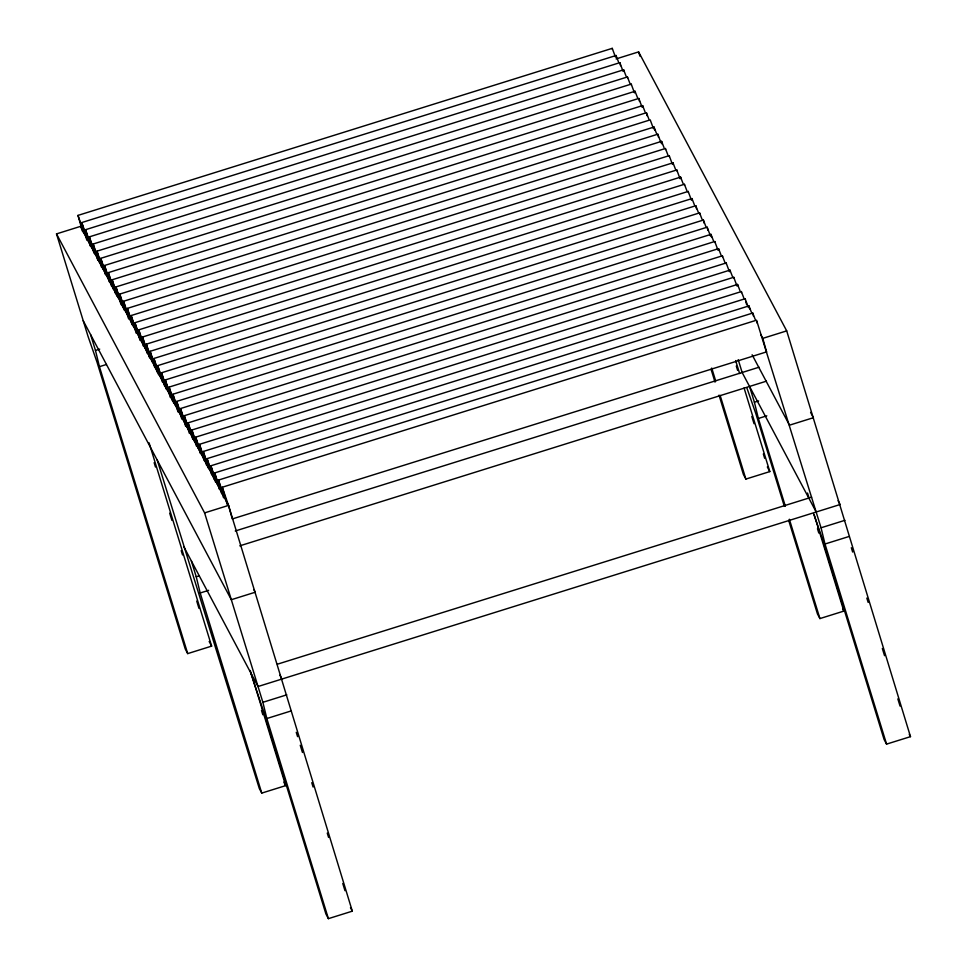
<?xml version="1.0" encoding="UTF-8"?>
<svg xmlns="http://www.w3.org/2000/svg" width="967" height="967" viewBox="0 0 967 967"><rect width="100%" height="100%" fill="white"/><g stroke="black" fill="none" stroke-linecap="round" stroke-linejoin="round"><path stroke-width="1.45" d="M82.63 231.693L77.989 215.399L612.232 48.35L615.483 57.101M86.861 240.239L81.784 222.555L616.039 55.506L618.481 61.84M149.087 442.826L211.628 646.125L187.707 653.607L185.241 648.954L96.966 362.021L88.082 336.504L56.509 233.893L80.43 226.411L228.526 505.415L352.314 911.168L328.393 918.65L325.927 913.996L264.366 713.888L250.622 672.573M616.088 58.927L638.607 51.892L786.703 330.883L910.491 736.649L886.57 744.119L884.092 739.477L822.53 539.356L813.646 513.84M90.221 246.005L85.579 229.699L619.835 62.662L623.086 71.413M94.017 253.161L89.375 236.855L623.63 69.805L626.072 76.139M97.812 260.316L93.17 244.01L627.426 76.961L629.88 83.295M101.62 267.46L96.978 251.166L631.221 84.117L634.473 92.88M105.415 274.616L100.773 258.322L635.017 91.273L637.471 97.607M109.211 281.772L104.569 265.478L638.812 98.429L642.064 107.18M113.006 288.928L108.364 272.621L642.62 105.584L645.062 111.906M116.802 296.083L112.16 279.777L646.415 112.728L648.857 119.062M121.032 304.617L115.955 286.933L650.211 119.884L653.462 128.647M124.392 310.383L119.751 294.089L654.006 127.04L656.46 133.373M128.623 318.929L123.558 301.245L657.802 134.195L661.053 142.947M131.995 324.694L127.354 308.388L661.597 141.351L664.051 147.685M136.226 333.24L131.149 315.544L665.393 148.507L667.846 154.829M140.022 340.396L134.945 322.7L669.2 155.651L672.44 164.414M143.382 346.15L138.74 329.856L672.996 162.807L675.437 169.14M187.707 653.607L99.432 366.674L95.479 350.453L99.698 349.123M147.177 353.306L142.536 337.012L676.791 169.962L680.043 178.726M150.115 357.681L146.331 344.167L680.587 177.118L683.04 183.452M99.432 366.674L106.467 364.474M154.78 367.617L150.139 351.311L684.382 184.274L686.836 190.596M158.576 374.773L153.934 358.467L688.178 191.43L691.429 200.181M162.371 381.929L157.73 365.623L691.973 198.573L694.427 204.907M166.167 389.072L161.525 372.778L695.781 205.729L698.222 212.063M170.397 397.618L165.321 379.934L699.576 212.885L702.018 219.219M173.758 403.384L169.116 387.09L703.372 220.041L705.813 226.375M177.988 411.93L172.912 394.234L707.167 227.197L710.419 235.948M181.784 419.086L176.719 401.39L710.963 234.352L713.416 240.674M185.591 426.229L180.515 408.545L714.758 241.496L718.01 250.26M189.387 433.385L184.31 415.701L718.554 248.652L721.007 254.986M192.747 439.151L188.106 422.857L722.361 255.808L724.803 262.142M196.543 446.307L191.901 430.013L726.157 262.964L729.408 271.715M200.338 453.463L195.697 437.157L729.952 270.119L732.406 276.441M204.146 460.618L199.504 444.312L733.748 277.263L736.999 286.027M207.941 467.774L203.3 451.468L737.543 284.419L739.997 290.753M211.737 474.918L207.095 458.624L741.338 291.575L743.792 297.909M215.532 482.074L210.891 465.78L745.134 298.73L748.385 307.482M219.328 489.229L214.686 472.923L748.942 305.886L751.383 312.22M223.558 497.775L218.482 480.079L752.737 313.042L755.179 319.364M227.354 504.931L222.277 487.235L756.532 320.186L821.043 527.789L824.996 544.01L886.57 744.119M56.509 233.893L204.605 512.885L228.526 505.415L222.277 487.235M760.654 334.377L762.782 338.365L786.703 330.883M762.782 338.365L766.553 351.891L232.298 518.941L228.526 505.415M235.259 530.992L759.035 367.218M239.78 545.847L766.432 381.167M250.248 670.445L285.676 785.627L261.755 793.097L200.193 592.989L196.241 576.767L199.045 575.885M785.373 506.285L758.358 418.457L754.405 402.236L758.624 400.918M200.193 592.989L208.63 590.341M758.358 418.457L766.807 415.822M719.013 395.128L743.405 474.434L745.883 479.076L769.805 471.594L744.07 387.972M277.42 664.196L811.603 497.171M328.393 918.65L266.832 718.529L262.879 702.308L286.8 694.826M821.043 527.789L844.965 520.306M266.832 718.529L290.753 711.059M824.996 544.01L848.929 536.528M788.673 520.343L817.453 613.924L819.919 618.578L843.84 611.096L814.166 514.637M766.553 351.891L765.912 350.683M77.989 215.399L84.226 233.567M81.784 222.555L88.033 240.723M85.579 229.699L91.829 247.878M89.375 236.855L95.624 255.034M93.17 244.01L99.42 262.19M96.978 251.166L103.215 269.334M100.773 258.322L107.011 276.489M104.569 265.478L111.616 286.317M108.364 272.621L115.424 293.472M112.16 279.777L118.409 297.957M115.955 286.933L123.014 307.772M119.751 294.089L126 312.256M123.558 301.245L129.796 319.412M127.354 308.388L133.591 326.568M131.149 315.544L137.387 333.724M134.945 322.7L141.194 340.88M138.74 329.856L144.99 348.023M142.536 337.012L149.595 357.85M146.331 344.167L152.581 362.335M150.139 351.311L157.186 372.162M153.934 358.467L160.171 376.647M157.73 365.623L164.777 386.474M161.525 372.778L167.775 390.946M165.321 379.934L172.38 400.773M169.116 387.09L175.365 405.258M172.912 394.234L179.161 412.413M176.719 401.39L182.956 419.569M180.515 408.545L186.752 426.725M184.31 415.701L190.559 433.869M188.106 422.857L194.355 441.025M191.901 430.013L198.15 448.18M195.697 437.157L201.946 455.336M199.504 444.312L206.551 465.163M203.3 451.468L209.537 469.648M207.095 458.624L214.142 479.463M210.891 465.78L217.14 483.947M214.686 472.923L221.745 493.774M218.482 480.079L224.731 498.259M810.588 412.389L813.404 417.708L789.483 425.178L752.108 354.768M838.099 500.713L840.118 504.52L258.02 686.522L183.972 547.032M816.196 512.002L742.148 372.5L738.208 359.688M767.327 466.952L769.805 471.594M842.608 608.775L843.84 611.096M909.258 734.316L910.491 736.649M253.825 589.568L255.24 592.227L231.318 599.709L83.222 320.718M279.922 675.244L281.941 679.039M209.162 641.472L211.628 646.125M283.827 782.134L285.676 785.627M350.465 907.687L352.314 911.168M261.755 793.097L259.289 788.456L157.27 460.207M747.008 388.287L755.892 413.816L784.237 505.946M851.323 547.709L852.652 552.036M866.831 598.102L868.161 602.417M882.327 648.494L884.551 655.686M897.835 698.887L900.047 706.079M807.53 493.037L808.859 497.364M817.466 528.707L818.795 533.022M749.546 386.449L754.405 402.236M789.362 519.243L819.919 618.578M735.645 360.57L739.634 373.552M736.286 366.022L737.616 370.349M751.806 416.487L754.03 423.691M763.338 453.97L764.667 458.298M638.607 51.892L639.924 56.159M711.724 368.052L715.713 381.034M720.149 395.455L745.883 479.076M711.035 369.176L715.024 382.146M296.253 732.321L297.582 736.636M300.241 745.279L302.453 752.471M311.761 782.702L313.09 787.029M327.257 833.095L328.587 837.41M342.765 883.487L344.977 890.68M204.605 512.885L262.879 702.308M261.501 710.431L262.831 714.746M191.381 560.981L196.241 576.767M154.152 462.685L155.482 467.013M169.684 513.151L171.896 520.355M181.216 550.634L182.545 554.961M196.736 601.099L198.96 608.316M90.62 334.667L95.479 350.453M745.847 301.777L746.657 304.678M756.714 321.213L757.234 323.232M753.438 316.076L752.737 313.042M749.643 308.932L748.942 305.886M711.664 237.386L710.963 234.352M707.868 230.231L707.167 227.197M704.073 223.087L703.372 220.041M696.482 208.775L695.781 205.729M662.31 144.397L661.597 141.351M658.503 137.241L657.802 134.195M654.707 130.086L654.006 127.04M647.116 115.774L646.415 112.728M639.525 101.475L638.812 98.429M620.536 65.696L619.835 62.662M745.134 298.73L745.327 299.746M741.338 291.575L741.532 292.59M737.543 284.419L737.736 285.434M733.748 277.263L733.941 278.291M729.952 270.119L730.133 271.135M726.157 262.964L726.338 263.979M722.361 255.808L722.542 256.823M718.554 248.652L718.747 249.667M714.758 241.496L714.951 242.512M699.576 212.885L699.757 213.9M691.973 198.573L692.167 199.589M688.178 191.43L688.371 192.445M684.382 184.274L684.576 185.289M680.587 177.118L680.78 178.133M676.791 169.962L676.973 170.978M672.996 162.807L673.177 163.822M669.2 155.651L669.382 156.666M665.393 148.507L665.586 149.522M642.62 105.584L642.801 106.6M635.017 91.273L635.21 92.288M631.221 84.117L631.415 85.132M627.426 76.961L627.619 77.976M623.63 69.805L623.812 70.833M616.039 55.506L616.221 56.521M612.232 48.35L612.425 49.365"/></g></svg>
